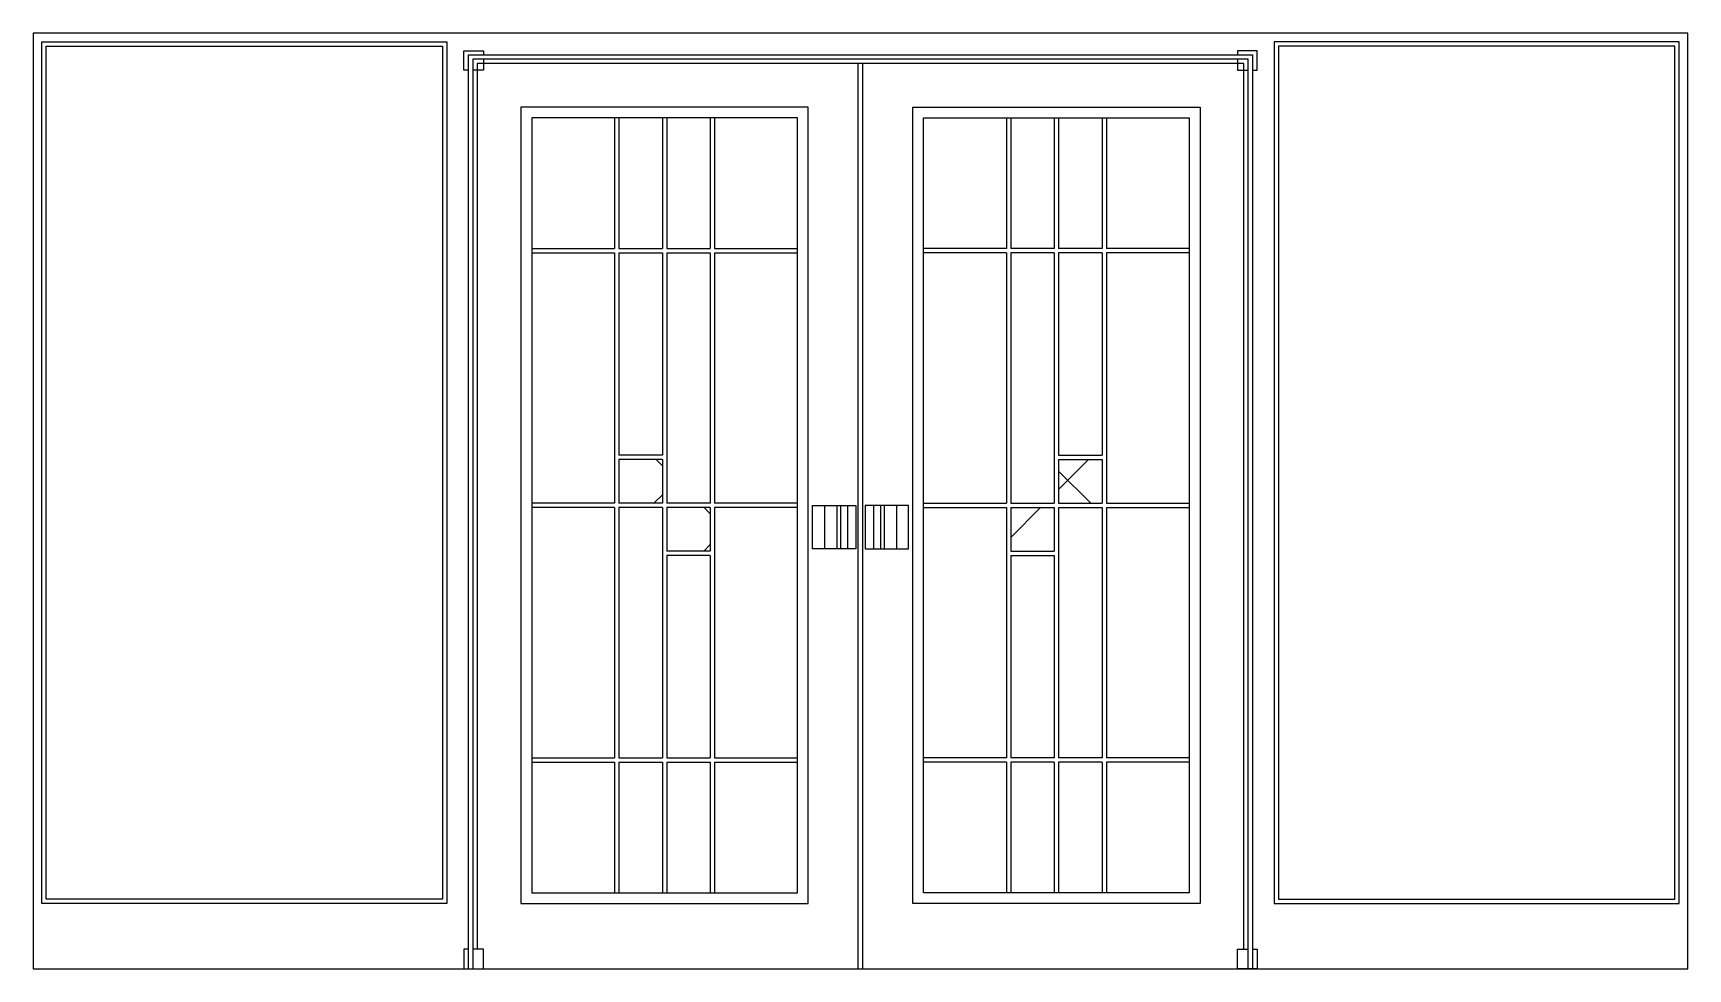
# Model space of a CAD drawing. Header units: metres. Extents: x -4621 to -821, y 0 to 2150.
import ezdxf

# ---------------------------------------------------------------- set-up
doc = ezdxf.new("R2010")
doc.units = ezdxf.units.M
for name, color, linetype in [('2', 2, 'Continuous'), ('3', 3, 'Continuous'), ('7', 7, 'Continuous'), ('BH', 3, 'Continuous')]:
    doc.layers.add(name, color=color, linetype=linetype)

msp = doc.modelspace()

# ---------------------------------------------------------------- hatches: boundary and pattern name
at = {"layer": '3'}
h = msp.add_hatch(dxfattribs=at)
h.set_pattern_fill('ANSI38', scale=50)
h.paths.add_polyline_path([(-3166.11, 1060), (-3166.11, 960), (-3066.11, 960), (-3066.11, 1060)])
h.paths.add_polyline_path([(-3176.11, 1070), (-3176.11, 1170), (-3276.11, 1170), (-3276.11, 1070)])
h = msp.add_hatch(dxfattribs=at)
h.set_pattern_fill('ANSI38', scale=50)
h.paths.add_polyline_path([(-2376.11, 1060), (-2376.11, 960), (-2276.11, 960), (-2276.11, 1060)])
h.paths.add_polyline_path([(-2166.11, 1070), (-2166.11, 1170), (-2266.11, 1170), (-2266.11, 1070)])
at = {"layer": 'BH'}
h = msp.add_hatch(dxfattribs=at)
h.set_pattern_fill('AR-RROOF', scale=1000)
h.paths.add_polyline_path([(-3681.11, 2120), (-4591.11, 2120), (-4591.11, 160.06), (-3681.11, 160.06)])
h.paths.add_polyline_path([(-1761.11, 160.06), (-851.11, 160.06), (-851.11, 2120), (-1761.11, 2120)])
h = msp.add_hatch(dxfattribs=at)
h.set_pattern_fill('AR-RROOF', scale=1000)
h.paths.add_polyline_path([(-3476.11, 1655), (-3286.11, 1655), (-3286.11, 1955), (-3476.11, 1955)])
h.paths.add_polyline_path([(-3276.11, 1655), (-3176.11, 1655), (-3176.11, 1955), (-3276.11, 1955)])
h.paths.add_polyline_path([(-3166.11, 1655), (-3066.11, 1655), (-3066.11, 1955), (-3166.11, 1955)])
h.paths.add_polyline_path([(-2866.11, 1955), (-3056.11, 1955), (-3056.11, 1655), (-2866.11, 1655)])
h.paths.add_polyline_path([(-2866.11, 1645), (-3056.11, 1645), (-3056.11, 1070), (-2866.11, 1070)])
h.paths.add_polyline_path([(-3066.11, 1645), (-3166.11, 1645), (-3166.11, 1070), (-3066.11, 1070)])
h.paths.add_polyline_path([(-3176.11, 1645), (-3276.11, 1645), (-3276.11, 1180), (-3176.11, 1180)])
h.paths.add_polyline_path([(-3286.11, 1645), (-3476.11, 1645), (-3476.11, 1070), (-3286.11, 1070)])
h.paths.add_polyline_path([(-3286.11, 1060), (-3476.11, 1060), (-3476.11, 485), (-3286.11, 485)])
h.paths.add_polyline_path([(-3176.11, 1060), (-3276.11, 1060), (-3276.11, 485), (-3176.11, 485)])
h.paths.add_polyline_path([(-3166.11, 485), (-3066.11, 485), (-3066.11, 950), (-3166.11, 950)])
h.paths.add_polyline_path([(-3056.11, 485), (-2866.11, 485), (-2866.11, 1060), (-3056.11, 1060)])
h.paths.add_polyline_path([(-3056.11, 175), (-2866.11, 175), (-2866.11, 475), (-3056.11, 475)])
h.paths.add_polyline_path([(-3066.11, 475), (-3166.11, 475), (-3166.11, 175), (-3066.11, 175)])
h.paths.add_polyline_path([(-3176.11, 475), (-3276.11, 475), (-3276.11, 175), (-3176.11, 175)])
h.paths.add_polyline_path([(-3286.11, 475), (-3476.11, 475), (-3476.11, 175), (-3286.11, 175)])
h = msp.add_hatch(dxfattribs=at)
h.set_pattern_fill('AR-RROOF', scale=1000)
h.paths.add_polyline_path([(-2156.11, 1655), (-1966.11, 1655), (-1966.11, 1955), (-2156.11, 1955)])
h.paths.add_polyline_path([(-2266.11, 1655), (-2166.11, 1655), (-2166.11, 1955), (-2266.11, 1955)])
h.paths.add_polyline_path([(-2376.11, 1655), (-2276.11, 1655), (-2276.11, 1955), (-2376.11, 1955)])
h.paths.add_polyline_path([(-2386.11, 1955), (-2576.11, 1955), (-2576.11, 1655), (-2386.11, 1655)])
h.paths.add_polyline_path([(-2576.11, 1070), (-2386.11, 1070), (-2386.11, 1645), (-2576.11, 1645)])
h.paths.add_polyline_path([(-2376.11, 1070), (-2276.11, 1070), (-2276.11, 1645), (-2376.11, 1645)])
h.paths.add_polyline_path([(-2166.11, 1645), (-2266.11, 1645), (-2266.11, 1180), (-2166.11, 1180)])
h.paths.add_polyline_path([(-2156.11, 1070), (-1966.11, 1070), (-1966.11, 1645), (-2156.11, 1645)])
h.paths.add_polyline_path([(-1966.11, 1060), (-2156.11, 1060), (-2156.11, 485), (-1966.11, 485)])
h.paths.add_polyline_path([(-2166.11, 1060), (-2266.11, 1060), (-2266.11, 485), (-2166.11, 485)])
h.paths.add_polyline_path([(-2276.11, 950), (-2376.11, 950), (-2376.11, 485), (-2276.11, 485)])
h.paths.add_polyline_path([(-2386.11, 1060), (-2576.11, 1060), (-2576.11, 485), (-2386.11, 485)])
h.paths.add_polyline_path([(-2386.11, 475), (-2576.11, 475), (-2576.11, 175), (-2386.11, 175)])
h.paths.add_polyline_path([(-2276.11, 475), (-2376.11, 475), (-2376.11, 175), (-2276.11, 175)])
h.paths.add_polyline_path([(-2166.11, 475), (-2266.11, 475), (-2266.11, 175), (-2166.11, 175)])
h.paths.add_polyline_path([(-2156.11, 175), (-1966.11, 175), (-1966.11, 475), (-2156.11, 475)])

# ---------------------------------------------------------------- linework, layer by layer
for p, q in [((-1821.11, 2150), (-3621.11, 2150)), ((-2726.11, 0), (-2726.11, 2080))]:
    msp.add_line(p, q)
for points in [[(-3671.11, 2130), (-3671.11, 150.06), (-4601.11, 150.06), (-4601.11, 2130)], [(-1771.11, 2130), (-1771.11, 150.06), (-841.11, 150.06), (-841.11, 2130)]]:
    msp.add_lwpolyline(points, close=True)
for points in [[(-3621.11, 0), (-3621.11, 2100), (-1821.11, 2100), (-1821.11, 0)], [(-2601.11, 150), (-2601.11, 1980), (-1941.11, 1980), (-1941.11, 150), (-2601.11, 150)], [(-3476.11, 175), (-2866.11, 175), (-2866.11, 1955), (-3476.11, 1955), (-3476.11, 175)], [(-1966.11, 175), (-2576.11, 175), (-2576.11, 1955), (-1966.11, 1955), (-1966.11, 175)], [(-3501.11, 874.58), (-3501.11, 872.1)]]:
    msp.add_lwpolyline(points)
at = {"layer": '2'}
msp.add_line((-4621.11, 0), (-821.11, 0), dxfattribs=at)
at = {"layer": '3'}
for p, q in [((-2716.11, 0), (-2716.11, 2080)), ((-3286.11, 1955), (-3286.11, 1655)), ((-3276.11, 1955), (-3276.11, 1655)), ((-3176.11, 1955), (-3176.11, 1655)), ((-3166.11, 1955), (-3166.11, 1655)), ((-3066.11, 1955), (-3066.11, 1655)), ((-3056.11, 1955), (-3056.11, 1655)), ((-2386.11, 1955), (-2386.11, 1655)), ((-2376.11, 1955), (-2376.11, 1655)), ((-2276.11, 1955), (-2276.11, 1655)), ((-2266.11, 1955), (-2266.11, 1655)), ((-2166.11, 1955), (-2166.11, 1655)), ((-2156.11, 1955), (-2156.11, 1655)), ((-3476.11, 1655), (-3286.11, 1655)), ((-3476.11, 1645), (-3286.11, 1645)), ((-3286.11, 1645), (-3286.11, 1070)), ((-3276.11, 1655), (-3176.11, 1655)), ((-3276.11, 1645), (-3276.11, 1180)), ((-3276.11, 1645), (-3176.11, 1645)), ((-3176.11, 1645), (-3176.11, 1180)), ((-3166.11, 1655), (-3066.11, 1655)), ((-3166.11, 1645), (-3066.11, 1645)), ((-3166.11, 1645), (-3166.11, 1070)), ((-3066.11, 1645), (-3066.11, 1070)), ((-3056.11, 1655), (-2866.11, 1655)), ((-3056.11, 1645), (-3056.11, 1070)), ((-3056.11, 1645), (-2866.11, 1645)), ((-2386.11, 1655), (-2576.11, 1655)), ((-2386.11, 1645), (-2576.11, 1645)), ((-2386.11, 1645), (-2386.11, 1070)), ((-2276.11, 1655), (-2376.11, 1655)), ((-2376.11, 1645), (-2376.11, 1070)), ((-2276.11, 1645), (-2376.11, 1645)), ((-2276.11, 1645), (-2276.11, 1070)), ((-2166.11, 1655), (-2266.11, 1655)), ((-2266.11, 1645), (-2266.11, 1180)), ((-2166.11, 1645), (-2266.11, 1645)), ((-2166.11, 1645), (-2166.11, 1180)), ((-1966.11, 1655), (-2156.11, 1655)), ((-2156.11, 1645), (-2156.11, 1070)), ((-1966.11, 1645), (-2156.11, 1645)), ((-3176.11, 1180), (-3276.11, 1180)), ((-2266.11, 1180), (-2166.11, 1180)), ((-3176.11, 1170), (-3276.11, 1170)), ((-3276.11, 1170), (-3276.11, 1070)), ((-3176.11, 1170), (-3176.11, 1070)), ((-2266.11, 1170), (-2166.11, 1170)), ((-2266.11, 1170), (-2266.11, 1070)), ((-2166.11, 1170), (-2166.11, 1070)), ((-3286.11, 1070), (-3476.11, 1070)), ((-3176.11, 1070), (-3276.11, 1070)), ((-3066.11, 1070), (-3166.11, 1070)), ((-2866.11, 1070), (-3056.11, 1070)), ((-2804.08, 1065), (-2804.08, 965)), ((-2775.68, 1065), (-2775.68, 965)), ((-2767.04, 1065), (-2767.04, 965)), ((-2750.67, 1065), (-2750.67, 965)), ((-2691.55, 1065), (-2691.55, 965)), ((-2675.18, 1065), (-2675.18, 965)), ((-2666.53, 1065), (-2666.53, 965)), ((-2638.13, 1065), (-2638.13, 965)), ((-2576.11, 1070), (-2386.11, 1070)), ((-2376.11, 1070), (-2276.11, 1070)), ((-2266.11, 1070), (-2166.11, 1070)), ((-2156.11, 1070), (-1966.11, 1070)), ((-3286.11, 1060), (-3476.11, 1060)), ((-3286.11, 1060), (-3286.11, 485)), ((-3276.11, 1060), (-3276.11, 485)), ((-3176.11, 1060), (-3276.11, 1060)), ((-3176.11, 1060), (-3176.11, 485)), ((-3166.11, 1060), (-3166.11, 960)), ((-3066.11, 1060), (-3166.11, 1060)), ((-3066.11, 1060), (-3066.11, 960)), ((-3056.11, 1060), (-3056.11, 485)), ((-2866.11, 1060), (-3056.11, 1060)), ((-2576.11, 1060), (-2386.11, 1060)), ((-2386.11, 1060), (-2386.11, 485)), ((-2376.11, 1060), (-2376.11, 960)), ((-2376.11, 1060), (-2276.11, 1060)), ((-2276.11, 1060), (-2276.11, 960)), ((-2266.11, 1060), (-2266.11, 485)), ((-2266.11, 1060), (-2166.11, 1060)), ((-2166.11, 1060), (-2166.11, 485)), ((-2156.11, 1060), (-2156.11, 485)), ((-2156.11, 1060), (-1966.11, 1060)), ((-3066.11, 960), (-3166.11, 960)), ((-3066.11, 950), (-3166.11, 950)), ((-3166.11, 950), (-3166.11, 485)), ((-3066.11, 950), (-3066.11, 485)), ((-2376.11, 960), (-2276.11, 960)), ((-2376.11, 950), (-2376.11, 485)), ((-2376.11, 950), (-2276.11, 950)), ((-2276.11, 950), (-2276.11, 485)), ((-3476.11, 485), (-3286.11, 485)), ((-3476.11, 475), (-3286.11, 475)), ((-3286.11, 475), (-3286.11, 175)), ((-3276.11, 485), (-3176.11, 485)), ((-3276.11, 475), (-3176.11, 475)), ((-3276.11, 475), (-3276.11, 175)), ((-3176.11, 475), (-3176.11, 175)), ((-3166.11, 485), (-3066.11, 485)), ((-3166.11, 475), (-3066.11, 475)), ((-3166.11, 475), (-3166.11, 175)), ((-3066.11, 475), (-3066.11, 175)), ((-3056.11, 485), (-2866.11, 485)), ((-3056.11, 475), (-2866.11, 475)), ((-3056.11, 475), (-3056.11, 175)), ((-2386.11, 485), (-2576.11, 485)), ((-2386.11, 475), (-2576.11, 475)), ((-2386.11, 475), (-2386.11, 175)), ((-2276.11, 485), (-2376.11, 485)), ((-2276.11, 475), (-2376.11, 475)), ((-2376.11, 475), (-2376.11, 175)), ((-2276.11, 475), (-2276.11, 175)), ((-2166.11, 485), (-2266.11, 485)), ((-2166.11, 475), (-2266.11, 475)), ((-2266.11, 475), (-2266.11, 175)), ((-2166.11, 475), (-2166.11, 175)), ((-1966.11, 485), (-2156.11, 485)), ((-1966.11, 475), (-2156.11, 475)), ((-2156.11, 475), (-2156.11, 175))]:
    msp.add_line(p, q, dxfattribs=at)
for points in [[(-3681.11, 2120), (-3681.11, 160.06), (-4591.11, 160.06), (-4591.11, 2120)], [(-1761.11, 2120), (-1761.11, 160.06), (-851.11, 160.06), (-851.11, 2120)]]:
    msp.add_lwpolyline(points, close=True, dxfattribs=at)
for points in [[(-1831.11, 0), (-1831.11, 2090), (-3611.11, 2090), (-3611.11, 0)], [(-1841.11, 45), (-1841.11, 2080), (-3601.11, 2080), (-3601.11, 45)], [(-2841.11, 150), (-2841.11, 1980), (-3501.11, 1980), (-3501.11, 150), (-2841.11, 150)]]:
    msp.add_lwpolyline(points, dxfattribs=at)
at = {"layer": '7'}
for points in [[(-821.11, 0), (-821.11, 2150), (-4621.11, 2150), (-4621.11, 0)], [(-3621.11, 2064.54), (-3631.65, 2064.54), (-3631.65, 2109.54), (-3586.65, 2109.54), (-3586.65, 2100)], [(-3586.65, 2090), (-3586.65, 2064.54), (-3611.11, 2064.54)], [(-1821.11, 2064.54), (-1810.57, 2064.54), (-1810.57, 2109.54), (-1855.57, 2109.54), (-1855.57, 2100)], [(-1855.57, 2090), (-1855.57, 2064.54), (-1831.11, 2064.54)], [(-3621.11, 45), (-3631.65, 45), (-3631.65, 0), (-3586.65, 0), (-3586.65, 45), (-3611.11, 45)], [(-1821.11, 45), (-1810.57, 45), (-1810.57, 0), (-1855.57, 0), (-1855.57, 45), (-1831.11, 45)]]:
    msp.add_lwpolyline(points, dxfattribs=at)
for points in [[(-2831.7, 1065), (-2731.7, 1065), (-2731.7, 965), (-2831.7, 965)], [(-2610.51, 1065), (-2710.51, 1065), (-2710.51, 965), (-2610.51, 965)]]:
    msp.add_lwpolyline(points, close=True, dxfattribs=at)

doc.saveas('drawing.dxf')
